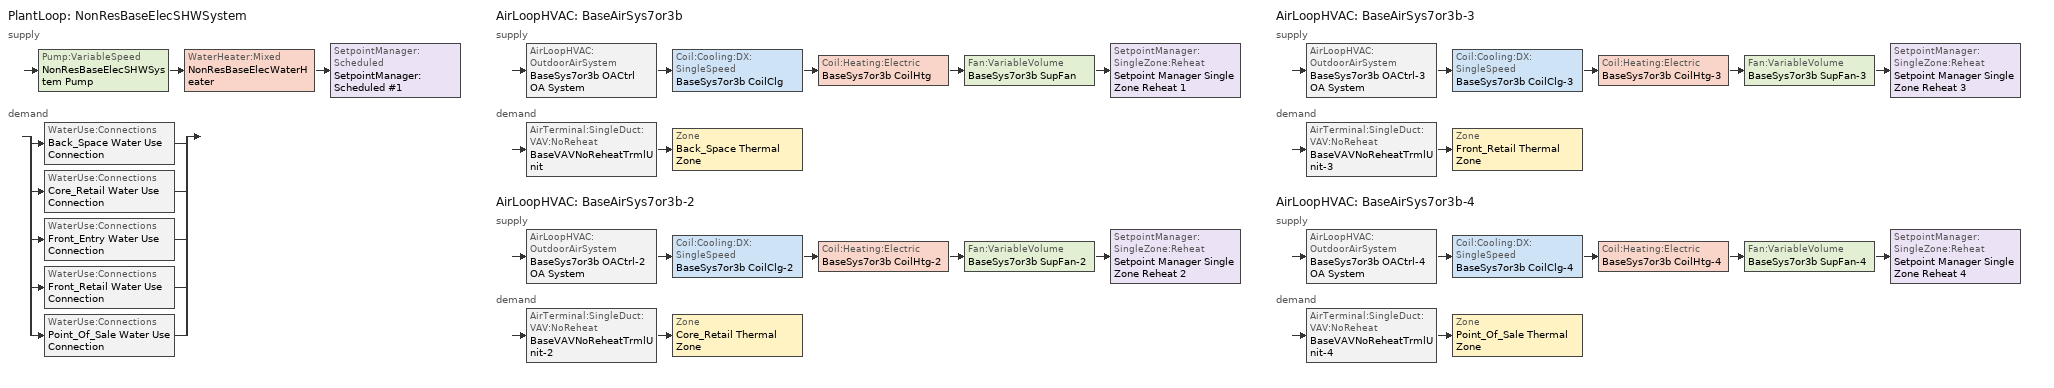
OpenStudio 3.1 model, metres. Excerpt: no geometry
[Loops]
PlantLoop 'NonResBaseElecSHWSystem'
 supply: Pump:VariableSpeed 'NonResBaseElecSHWSystem Pump' > WaterHeater:Mixed 'NonResBaseElecWaterHeater' > SetpointManager:Scheduled 'SetpointManager:Scheduled #1'
 demand: split
  | WaterUse:Connections 'Back_Space Water Use Connection'
  | WaterUse:Connections 'Core_Retail Water Use Connection'
  | WaterUse:Connections 'Front_Entry Water Use Connection'
  | WaterUse:Connections 'Front_Retail Water Use Connection'
  | WaterUse:Connections 'Point_Of_Sale Water Use Connection'
AirLoopHVAC 'BaseAirSys7or3b'
 supply: AirLoopHVAC:OutdoorAirSystem 'BaseSys7or3b OACtrl OA System' > Coil:Cooling:DX:SingleSpeed 'BaseSys7or3b CoilClg' > Coil:Heating:Electric 'BaseSys7or3b CoilHtg' > Fan:VariableVolume 'BaseSys7or3b SupFan' > SetpointManager:SingleZone:Reheat 'Setpoint Manager Single Zone Reheat 1'
 demand: AirTerminal:SingleDuct:VAV:NoReheat 'BaseVAVNoReheatTrmlUnit' > Zone 'Back_Space Thermal Zone'
AirLoopHVAC 'BaseAirSys7or3b-2'
 supply: AirLoopHVAC:OutdoorAirSystem 'BaseSys7or3b OACtrl-2 OA System' > Coil:Cooling:DX:SingleSpeed 'BaseSys7or3b CoilClg-2' > Coil:Heating:Electric 'BaseSys7or3b CoilHtg-2' > Fan:VariableVolume 'BaseSys7or3b SupFan-2' > SetpointManager:SingleZone:Reheat 'Setpoint Manager Single Zone Reheat 2'
 demand: AirTerminal:SingleDuct:VAV:NoReheat 'BaseVAVNoReheatTrmlUnit-2' > Zone 'Core_Retail Thermal Zone'
AirLoopHVAC 'BaseAirSys7or3b-3'
 supply: AirLoopHVAC:OutdoorAirSystem 'BaseSys7or3b OACtrl-3 OA System' > Coil:Cooling:DX:SingleSpeed 'BaseSys7or3b CoilClg-3' > Coil:Heating:Electric 'BaseSys7or3b CoilHtg-3' > Fan:VariableVolume 'BaseSys7or3b SupFan-3' > SetpointManager:SingleZone:Reheat 'Setpoint Manager Single Zone Reheat 3'
 demand: AirTerminal:SingleDuct:VAV:NoReheat 'BaseVAVNoReheatTrmlUnit-3' > Zone 'Front_Retail Thermal Zone'
AirLoopHVAC 'BaseAirSys7or3b-4'
 supply: AirLoopHVAC:OutdoorAirSystem 'BaseSys7or3b OACtrl-4 OA System' > Coil:Cooling:DX:SingleSpeed 'BaseSys7or3b CoilClg-4' > Coil:Heating:Electric 'BaseSys7or3b CoilHtg-4' > Fan:VariableVolume 'BaseSys7or3b SupFan-4' > SetpointManager:SingleZone:Reheat 'Setpoint Manager Single Zone Reheat 4'
 demand: AirTerminal:SingleDuct:VAV:NoReheat 'BaseVAVNoReheatTrmlUnit-4' > Zone 'Point_Of_Sale Thermal Zone'
[Sizing:Zone] Zone Cooling Design Supply Air Temperature Input Method=TemperatureDifference; Zone Cooling Design Supply Air Temperature {C}=14; Zone Cooling Design Supply Air Temperature Difference {deltaC}=11.1111; Zone Heating Design Supply Air Temperature Input Method=TemperatureDifference; Zone Heating Design Supply Air Temperature {C}=40; Zone Heating Design Supply Air Temperature Difference {deltaC}=13.8889; Zone Cooling Design Supply Air Humidity Ratio {kg-H2O/kg-air}=0.0085; Zone Heating Design Supply Air Humidity Ratio {kg-H2O/kg-air}=0.008; Zone Heating Sizing Factor=1; Zone Cooling Sizing Factor=1; Cooling Design Air Flow Method=DesignDay; Cooling Minimum Air Flow per Zone Floor Area {m3/s-m2}=0; Cooling Minimum Air Flow {m3/s}=0; Cooling Minimum Air Flow Fraction=0; Heating Design Air Flow Method=DesignDayWithLimit; Heating Maximum Air Flow per Zone Floor Area {m3/s-m2}=0; Heating Maximum Air Flow {m3/s}=0; Heating Maximum Air Flow Fraction=0.5; Account for Dedicated Outdoor Air System=No; Dedicated Outdoor Air System Control Strategy=NeutralSupplyAir; Dedicated Outdoor Air Low Setpoint Temperature for Design {C}=autosize; Dedicated Outdoor Air High Setpoint Temperature for Design {C}=autosize
Back_Space Thermal Zone; Core_Retail Thermal Zone; Front_Retail Thermal Zone; Point_Of_Sale Thermal Zone
[Zone equipment]
Back_Space Thermal Zone: BaseVAVNoReheatTrmlUnit
Core_Retail Thermal Zone: BaseVAVNoReheatTrmlUnit-2
Front_Retail Thermal Zone: BaseVAVNoReheatTrmlUnit-3
Point_Of_Sale Thermal Zone: BaseVAVNoReheatTrmlUnit-4
[PlantLoop]
NonResBaseElecSHWSystem: Glycol Concentration=0; Plant Loop Volume {m3}=Autocalculate; Load Distribution Scheme=Optimal
[Sizing:Plant]
NonResBaseElecSHWSystem: Loop Type=Heating; Design Loop Exit Temperature {C}=57.2222; Loop Design Temperature Difference {deltaC}=44.4444; Sizing Option=NonCoincident; Zone Timesteps in Averaging Window=1; Coincident Sizing Factor Mode=None
[WaterHeater:Mixed]
NonResBaseElecWaterHeater: Tank Volume {m3}=0.113562; Setpoint Temperature Schedule=NonResBaseElecWaterHeater Setpoint Temp; Deadband Temperature Difference {deltaC}=2; Maximum Temperature Limit {C}=82.22; Heater Control Type=Cycle; Heater Maximum Capacity {W}=8743.98; Heater Fuel Type=Electricity; Heater Thermal Efficiency=1; Off Cycle Parasitic Fuel Consumption Rate {W}=0; Off Cycle Parasitic Heat Fraction to Tank=0.8; On Cycle Parasitic Fuel Consumption Rate {W}=0; Ambient Temperature Indicator=Schedule; Ambient Temperature Schedule=NonResBaseElecWaterHeater Ambient Temperature; Off Cycle Loss Coefficient to Ambient Temperature {W/K}=0.731426; On Cycle Loss Coefficient to Ambient Temperature {W/K}=6; Use Side Effectiveness=1; Source Side Effectiveness=1; Use Side Design Flow Rate {m3/s}=autosize; Source Side Design Flow Rate {m3/s}=autosize; Indirect Water Heating Recovery Time {hr}=1.5; Source Side Flow Control Mode=IndirectHeatPrimarySetpoint
[Pump:VariableSpeed]
NonResBaseElecSHWSystem Pump: Rated Pump Head {Pa}=0; Pump Control Type=Intermittent; Skin Loss Radiative Fraction=0.5; Design Power Sizing Method=PowerPerFlowPerPressure; Design Electric Power per Unit Flow Rate {W/(m3/s)}=348701.1; Design Shaft Power per Unit Flow Rate per Unit Head {W-s/m3-Pa}=1.28205; Design Minimum Flow Rate Fraction=0
[SetpointManager:Scheduled]
SetpointManager:Scheduled #1: Control Variable=Temperature; Schedule=NonResBaseElecSHWSystem Supply Temp Schedule; Setpoint Node or NodeList=NonResBaseElecSHWSystem Supply Mixer Outlet Node
[WaterUse:Connections] Drain Water Heat Exchanger Type=None; Drain Water Heat Exchanger Destination=Plant
Name | Water Use Equipment Name 1
Back_Space Water Use Connection | Back_Space Water Use Equipment
Core_Retail Water Use Connection | Core_Retail Water Use Equipment
Front_Entry Water Use Connection | Front_Entry Water Use Equipment
Front_Retail Water Use Connection | Front_Retail Water Use Equipment
Point_Of_Sale Water Use Connection | Point_Of_Sale Water Use Equipment
[WaterUse:Equipment:Definition]
Name | Peak Flow Rate {m3/s} | Target Temperature Schedule
Back_Space Water Use Definition | 7.7395e-07 | Back_Space Target SHW Temp
Core_Retail Water Use Definition | 2.71775e-05 | Core_Retail Target SHW Temp
Front_Entry Water Use Definition | 4.0748e-07 | Front_Entry Target SHW Temp
Front_Retail Water Use Definition | 2.56086e-06 | Front_Retail Target SHW Temp
Point_Of_Sale Water Use Definition | 2.56087e-06 | Point_Of_Sale Target SHW Temp
[WaterUse:Equipment] Flow Rate Fraction Schedule=RetailServiceHotWater
Name | Water Use Equipment Definition
Back_Space Water Use Equipment | Back_Space Water Use Definition
Core_Retail Water Use Equipment | Core_Retail Water Use Definition
Front_Entry Water Use Equipment | Front_Entry Water Use Definition
Front_Retail Water Use Equipment | Front_Retail Water Use Definition
Point_Of_Sale Water Use Equipment | Point_Of_Sale Water Use Definition
[AirLoopHVAC] Availability Schedule=RetailHVACAvail; Design Supply Air Flow Rate {m3/s}=autosize; Design Return Air Flow Fraction of Supply Air Flow=1
BaseAirSys7or3b; BaseAirSys7or3b-2; BaseAirSys7or3b-3; BaseAirSys7or3b-4
[Sizing:System] Type of Load to Size On=Sensible; Design Outdoor Air Flow Rate {m3/s}=Autosize; Central Heating Maximum System Air Flow Ratio=0.5; Preheat Design Temperature {C}=5.68434e-14; Preheat Design Humidity Ratio {kg-H2O/kg-Air}=0; Precool Design Temperature {C}=5.68434e-14; Precool Design Humidity Ratio {kg-H2O/kg-Air}=0; Central Cooling Design Supply Air Temperature {C}=12.7778; Central Heating Design Supply Air Temperature {C}=35; Sizing Option=NonCoincident; 100% Outdoor Air in Cooling=No; 100% Outdoor Air in Heating=No; Central Cooling Design Supply Air Humidity Ratio {kg-H2O/kg-Air}=0.0085; Central Heating Design Supply Air Humidity Ratio {kg-H2O/kg-Air}=0.008; Cooling Design Air Flow Method=DesignDay; Cooling Design Air Flow Rate {m3/s}=0; Heating Design Air Flow Method=DesignDay; Heating Design Air Flow Rate {m3/s}=0; System Outdoor Air Method=ZoneSum; Zone Maximum Outdoor Air Fraction=1; Cooling Supply Air Flow Rate Per Floor Area {m3/s-m2}=0.00996765; Cooling Fraction of Autosized Cooling Supply Air Flow Rate=1; Cooling Supply Air Flow Rate Per Unit Cooling Capacity {m3/s-W}=3.94755e-05; Heating Supply Air Flow Rate Per Floor Area {m3/s-m2}=0.00996765; Heating Fraction of Autosized Heating Supply Air Flow Rate=1; Heating Fraction of Autosized Cooling Supply Air Flow Rate=1; Heating Supply Air Flow Rate Per Unit Heating Capacity {m3/s-W}=3.15882e-05; Cooling Design Capacity Method=CoolingDesignCapacity; Cooling Design Capacity {W}=autosize; Cooling Design Capacity Per Floor Area {W/m2}=234.7; Fraction of Autosized Cooling Design Capacity=1; Heating Design Capacity Method=HeatingDesignCapacity; Heating Design Capacity {W}=autosize; Heating Design Capacity Per Floor Area {W/m2}=157; Fraction of Autosized Heating Design Capacity=1; Central Cooling Capacity Control Method=OnOff
BaseAirSys7or3b; BaseAirSys7or3b-2; BaseAirSys7or3b-3; BaseAirSys7or3b-4
[Fan:VariableVolume] Availability Schedule=Always On Discrete; Fan Total Efficiency=1; Pressure Rise {Pa}=0; Maximum Flow Rate {m3/s}=Autosize; Fan Power Minimum Flow Rate Input Method=FixedFlowRate; Fan Power Minimum Flow Fraction=0; Fan Power Minimum Air Flow Rate {m3/s}=0; Motor Efficiency=1; Motor In Airstream Fraction=1; Fan Power Coefficient 1=0.027828; Fan Power Coefficient 2=0.026583; Fan Power Coefficient 3=-0.087069; Fan Power Coefficient 4=1.03092; Fan Power Coefficient 5=0
BaseSys7or3b SupFan; BaseSys7or3b SupFan-2; BaseSys7or3b SupFan-3; BaseSys7or3b SupFan-4
[Coil:Heating:Electric] Availability Schedule=Always On Discrete
BaseSys7or3b CoilHtg; BaseSys7or3b CoilHtg-2; BaseSys7or3b CoilHtg-3; BaseSys7or3b CoilHtg-4
[Coil:Cooling:DX:SingleSpeed] Availability Schedule=Always On Discrete; Rated Total Cooling Capacity {W}=autosize; Rated Sensible Heat Ratio=autosize; Rated COP {W/W}=3; Rated Air Flow Rate {m3/s}=autosize; Rated Evaporator Fan Power Per Volume Flow Rate {W/(m3/s)}=773.3; Total Cooling Capacity Function of Temperature Curve=CoilClgDXQRatio_fTwbToadbSI; Total Cooling Capacity Function of Flow Fraction Curve=CoilClgDXSnglQRatio_fCFMRatio; Energy Input Ratio Function of Temperature Curve=CoilClgDXEIRRatio_fTwbToadbSI; Energy Input Ratio Function of Flow Fraction Curve=CoilClgDXSnglEIRRatio_fCFMRatio; Part Load Fraction Correlation Curve=CoilClgDXEIRRatio_fQFrac; Minimum Outdoor Dry-Bulb Temperature for Compressor Operation {C}=-25; Condenser Type=AirCooled; Evaporative Condenser Effectiveness=0; Evaporative Condenser Air Flow Rate {m3/s}=Autosize; Evaporative Condenser Pump Rated Power Consumption {W}=Autosize; Crankcase Heater Capacity {W}=0; Maximum Outdoor Dry-Bulb Temperature for Crankcase Heater Operation {C}=0; Basin Heater Capacity {W/K}=0; Basin Heater Setpoint Temperature {C}=10
BaseSys7or3b CoilClg; BaseSys7or3b CoilClg-2; BaseSys7or3b CoilClg-3; BaseSys7or3b CoilClg-4
[Controller:OutdoorAir] Minimum Outdoor Air Flow Rate {m3/s}=0; Maximum Outdoor Air Flow Rate {m3/s}=Autosize; Economizer Control Type=NoEconomizer; Economizer Control Action Type=ModulateFlow; Economizer Maximum Limit Enthalpy {J/kg}=64000; Lockout Type=NoLockout; Minimum Limit Type=FixedMinimum; High Humidity Control=No; Heat Recovery Bypass Control Type=BypassWhenOAFlowGreaterThanMinimum
Name | Minimum Outdoor Air Schedule | Controller Mechanical Ventilation
BaseSys7or3b OACtrl | BaseSys7or3b OACtrl Schedule | BaseSys7or3b OACtrl Mech Vent Controller
BaseSys7or3b OACtrl-2 | BaseSys7or3b OACtrl-2 Schedule | BaseSys7or3b OACtrl-2 Mech Vent Controller
BaseSys7or3b OACtrl-3 | BaseSys7or3b OACtrl-3 Schedule | BaseSys7or3b OACtrl-3 Mech Vent Controller
BaseSys7or3b OACtrl-4 | BaseSys7or3b OACtrl-4 Schedule | BaseSys7or3b OACtrl-4 Mech Vent Controller
[Controller:MechanicalVentilation] Availability Schedule=Always On Discrete; System Outdoor Air Method=ZoneSum
BaseSys7or3b OACtrl Mech Vent Controller; BaseSys7or3b OACtrl-2 Mech Vent Controller; BaseSys7or3b OACtrl-3 Mech Vent Controller; BaseSys7or3b OACtrl-4 Mech Vent Controller
[AirLoopHVAC:OutdoorAirSystem]
Name | Controller
BaseSys7or3b OACtrl OA System | BaseSys7or3b OACtrl
BaseSys7or3b OACtrl-2 OA System | BaseSys7or3b OACtrl-2
BaseSys7or3b OACtrl-3 OA System | BaseSys7or3b OACtrl-3
BaseSys7or3b OACtrl-4 OA System | BaseSys7or3b OACtrl-4
[SetpointManager:SingleZone:Reheat] Minimum Supply Air Temperature {C}=12.7778; Maximum Supply Air Temperature {C}=35
Name | Control Zone | Setpoint Node or NodeList
Setpoint Manager Single Zone Reheat 1 | Back_Space Thermal Zone | BaseSys7or3b SupFan Outlet Node
Setpoint Manager Single Zone Reheat 2 | Core_Retail Thermal Zone | BaseSys7or3b SupFan-2 Outlet Node
Setpoint Manager Single Zone Reheat 3 | Front_Retail Thermal Zone | BaseSys7or3b SupFan-3 Outlet Node
Setpoint Manager Single Zone Reheat 4 | Point_Of_Sale Thermal Zone | BaseSys7or3b SupFan-4 Outlet Node
[AirTerminal:SingleDuct:VAV:NoReheat] Availability Schedule=Always On Discrete; Maximum Air Flow Rate {m3/s}=autosize; Zone Minimum Air Flow Input Method=FixedFlowRate; Constant Minimum Air Flow Fraction=0.3; Control For Outdoor Air=No
Name | Fixed Minimum Air Flow Rate {m3/s}
BaseVAVNoReheatTrmlUnit | 0.289477
BaseVAVNoReheatTrmlUnit-2 | 2.03261
BaseVAVNoReheatTrmlUnit-3; BaseVAVNoReheatTrmlUnit-4 | 0.191528
[Curve:Biquadratic] Minimum Value of x=13.89; Maximum Value of x=25; Minimum Value of y=23.89; Maximum Value of y=46.11; Minimum Curve Output=0.77
Name | Coefficient1 Constant | Coefficient2 x | Coefficient3 x**2 | Coefficient4 y | Coefficient5 y**2 | Coefficient6 x*y | Maximum Curve Output
CoilClgDXQRatio_fTwbToadbSI | 0.86779 | 0.014245 | 0.000554 | -0.007569 | 3.2e-05 | -0.000191 | 1.29
CoilClgDXEIRRatio_fTwbToadbSI | 0.116709 | 0.028458 | -0.000411 | 0.021422 | 0.000162 | -0.00068 | 1.33
[Curve:Cubic]
CoilClgDXEIRRatio_fQFrac: Coefficient1 Constant=0; Coefficient2 x=5.1091; Coefficient3 x**2=-8.5515; Coefficient4 x**3=4.4744; Minimum Value of x=0.7; Maximum Value of x=1; Minimum Curve Output=0.92; Maximum Curve Output=1
[Curve:Quadratic] Minimum Value of x=0; Maximum Value of x=100
Name | Coefficient1 Constant | Coefficient2 x | Coefficient3 x**2 | Minimum Curve Output
CoilClgDXSnglQRatio_fCFMRatio | 0.8 | 0.2 | 0 | 0.8
CoilClgDXSnglEIRRatio_fCFMRatio | 1.156 | -0.1816 | 0.0256
[Schedule:Day]
OnDay; AllOnHVACAvailDay; BaseSys7or3b OACtrl Schedule Week 1 Summer; BaseSys7or3b OACtrl Schedule Week 1 Winter; BaseSys7or3b OACtrl-2 Schedule Week 1 Summer; BaseSys7or3b OACtrl-2 Schedule Week 1 Winter; BaseSys7or3b OACtrl-3 Schedule Week 1 Summer; BaseSys7or3b OACtrl-3 Schedule Week 1 Winter; BaseSys7or3b OACtrl-4 Schedule Week 1 Summer; BaseSys7or3b OACtrl-4 Schedule Week 1 Winter: 1, 0, 1, 2, 0, 1, 3, 0, 1, 4, 0, 1, 5, 0, 1, 6, 0, 1, 7, 0, 1, 8, 0, 1, 9, 0, 1, 10, 0, 1, 11, 0, 1, 12, 0, 1, 13, 0, 1, 14, 0, 1, 15, 0, 1, 16, 0, 1, 17, 0, 1, 18, 0, 1, 19, 0, 1, 20, 0, 1, 21, 0, 1, 22, 0, 1, 23, 0, 1, 24, 0, 1
OffDay: 1, 0, 0, 2, 0, 0, 3, 0, 0, 4, 0, 0, 5, 0, 0, 6, 0, 0, 7, 0, 0, 8, 0, 0, 9, 0, 0, 10, 0, 0, 11, 0, 0, 12, 0, 0, 13, 0, 0, 14, 0, 0, 15, 0, 0, 16, 0, 0, 17, 0, 0, 18, 0, 0, 19, 0, 0, 20, 0, 0, 21, 0, 0, 22, 0, 0, 23, 0, 0, 24, 0, 0
RetailServiceHotWaterSun: 1, 0, 0.07, 2, 0, 0.07, 3, 0, 0.07, 4, 0, 0.06, 5, 0, 0.06, 6, 0, 0.06, 7, 0, 0.07, 8, 0, 0.1, 9, 0, 0.12, 10, 0, 0.14, 11, 0, 0.29, 12, 0, 0.31, 13, 0, 0.36, 14, 0, 0.36, 15, 0, 0.34, 16, 0, 0.35, 17, 0, 0.37, 18, 0, 0.34, 19, 0, 0.25, 20, 0, 0.27, 21, 0, 0.21, 22, 0, 0.16, 23, 0, 0.1, 24, 0, 0.06
RetailServiceHotWaterWD: 1, 0, 0.04, 2, 0, 0.05, 3, 0, 0.05, 4, 0, 0.04, 5, 0, 0.04, 6, 0, 0.04, 7, 0, 0.04, 8, 0, 0.15, 9, 0, 0.23, 10, 0, 0.32, 11, 0, 0.41, 12, 0, 0.57, 13, 0, 0.62, 14, 0, 0.61, 15, 0, 0.5, 16, 0, 0.45, 17, 0, 0.46, 18, 0, 0.47, 19, 0, 0.42, 20, 0, 0.34, 21, 0, 0.33, 22, 0, 0.23, 23, 0, 0.13, 24, 0, 0.08
RetailServiceHotWaterSat: 1, 0, 0.11, 2, 0, 0.1, 3, 0, 0.08, 4, 0, 0.06, 5, 0, 0.06, 6, 0, 0.06, 7, 0, 0.07, 8, 0, 0.2, 9, 0, 0.24, 10, 0, 0.27, 11, 0, 0.42, 12, 0, 0.54, 13, 0, 0.59, 14, 0, 0.6, 15, 0, 0.49, 16, 0, 0.48, 17, 0, 0.47, 18, 0, 0.46, 19, 0, 0.44, 20, 0, 0.36, 21, 0, 0.29, 22, 0, 0.22, 23, 0, 0.16, 24, 0, 0.13
RetailHVACAvailSun; BaseSys7or3b OACtrl Schedule Week 1 Sunday; BaseSys7or3b OACtrl Schedule Week 1 Holiday; BaseSys7or3b OACtrl Schedule Week 1 Custom 1; BaseSys7or3b OACtrl Schedule Week 1 Custom 2; BaseSys7or3b OACtrl-2 Schedule Week 1 Sunday; BaseSys7or3b OACtrl-2 Schedule Week 1 Holiday; BaseSys7or3b OACtrl-2 Schedule Week 1 Custom 1; BaseSys7or3b OACtrl-2 Schedule Week 1 Custom 2; BaseSys7or3b OACtrl-3 Schedule Week 1 Sunday; BaseSys7or3b OACtrl-3 Schedule Week 1 Holiday; BaseSys7or3b OACtrl-3 Schedule Week 1 Custom 1; BaseSys7or3b OACtrl-3 Schedule Week 1 Custom 2; BaseSys7or3b OACtrl-4 Schedule Week 1 Sunday; BaseSys7or3b OACtrl-4 Schedule Week 1 Holiday; BaseSys7or3b OACtrl-4 Schedule Week 1 Custom 1; BaseSys7or3b OACtrl-4 Schedule Week 1 Custom 2: 1, 0, 0, 2, 0, 0, 3, 0, 0, 4, 0, 0, 5, 0, 0, 6, 0, 0, 7, 0, 0, 8, 0, 0, 9, 0, 1, 10, 0, 1, 11, 0, 1, 12, 0, 1, 13, 0, 1, 14, 0, 1, 15, 0, 1, 16, 0, 1, 17, 0, 1, 18, 0, 1, 19, 0, 1, 20, 0, 0, 21, 0, 0, 22, 0, 0, 23, 0, 0, 24, 0, 0
RetailHVACAvailWD; BaseSys7or3b OACtrl Schedule Week 1 Monday; BaseSys7or3b OACtrl Schedule Week 1 Tuesday; BaseSys7or3b OACtrl Schedule Week 1 Wednesday; BaseSys7or3b OACtrl Schedule Week 1 Thursday; BaseSys7or3b OACtrl Schedule Week 1 Friday; BaseSys7or3b OACtrl-2 Schedule Week 1 Monday; BaseSys7or3b OACtrl-2 Schedule Week 1 Tuesday; BaseSys7or3b OACtrl-2 Schedule Week 1 Wednesday; BaseSys7or3b OACtrl-2 Schedule Week 1 Thursday; BaseSys7or3b OACtrl-2 Schedule Week 1 Friday; BaseSys7or3b OACtrl-3 Schedule Week 1 Monday; BaseSys7or3b OACtrl-3 Schedule Week 1 Tuesday; BaseSys7or3b OACtrl-3 Schedule Week 1 Wednesday; BaseSys7or3b OACtrl-3 Schedule Week 1 Thursday; BaseSys7or3b OACtrl-3 Schedule Week 1 Friday; BaseSys7or3b OACtrl-4 Schedule Week 1 Monday; BaseSys7or3b OACtrl-4 Schedule Week 1 Tuesday; BaseSys7or3b OACtrl-4 Schedule Week 1 Wednesday; BaseSys7or3b OACtrl-4 Schedule Week 1 Thursday; BaseSys7or3b OACtrl-4 Schedule Week 1 Friday: 1, 0, 0, 2, 0, 0, 3, 0, 0, 4, 0, 0, 5, 0, 0, 6, 0, 0, 7, 0, 1, 8, 0, 1, 9, 0, 1, 10, 0, 1, 11, 0, 1, 12, 0, 1, 13, 0, 1, 14, 0, 1, 15, 0, 1, 16, 0, 1, 17, 0, 1, 18, 0, 1, 19, 0, 1, 20, 0, 1, 21, 0, 1, 22, 0, 0, 23, 0, 0, 24, 0, 0
RetailHVACAvailSat; BaseSys7or3b OACtrl Schedule Week 1 Saturday; BaseSys7or3b OACtrl-2 Schedule Week 1 Saturday; BaseSys7or3b OACtrl-3 Schedule Week 1 Saturday; BaseSys7or3b OACtrl-4 Schedule Week 1 Saturday: 1, 0, 0, 2, 0, 0, 3, 0, 0, 4, 0, 0, 5, 0, 0, 6, 0, 0, 7, 0, 1, 8, 0, 1, 9, 0, 1, 10, 0, 1, 11, 0, 1, 12, 0, 1, 13, 0, 1, 14, 0, 1, 15, 0, 1, 16, 0, 1, 17, 0, 1, 18, 0, 1, 19, 0, 1, 20, 0, 1, 21, 0, 1, 22, 0, 1, 23, 0, 0, 24, 0, 0
Schedule:Day #2: 24, 0, 20
Schedule:Day #5; Schedule:Day #6; Schedule:Day #7; Schedule:Day #9; Schedule:Day #11; Schedule:Day #13; Schedule:Day #15: 24, 0, 57.2222
[Schedule:Week]
RetailServiceHotWaterWk: RetailServiceHotWaterSun, RetailServiceHotWaterWD, RetailServiceHotWaterWD, RetailServiceHotWaterWD, RetailServiceHotWaterWD, RetailServiceHotWaterWD, RetailServiceHotWaterSat, RetailServiceHotWaterSun, OnDay, OffDay, RetailServiceHotWaterSun, RetailServiceHotWaterSun
RetailHVACAvailWk: RetailHVACAvailSun, RetailHVACAvailWD, RetailHVACAvailWD, RetailHVACAvailWD, RetailHVACAvailWD, RetailHVACAvailWD, RetailHVACAvailSat, RetailHVACAvailSun, AllOnHVACAvailDay, AllOnHVACAvailDay, RetailHVACAvailSun, RetailHVACAvailSun
BaseSys7or3b OACtrl Schedule Week 1: BaseSys7or3b OACtrl Schedule Week 1 Sunday, BaseSys7or3b OACtrl Schedule Week 1 Monday, BaseSys7or3b OACtrl Schedule Week 1 Tuesday, BaseSys7or3b OACtrl Schedule Week 1 Wednesday, BaseSys7or3b OACtrl Schedule Week 1 Thursday, BaseSys7or3b OACtrl Schedule Week 1 Friday, BaseSys7or3b OACtrl Schedule Week 1 Saturday, BaseSys7or3b OACtrl Schedule Week 1 Holiday, BaseSys7or3b OACtrl Schedule Week 1 Summer, BaseSys7or3b OACtrl Schedule Week 1 Winter, BaseSys7or3b OACtrl Schedule Week 1 Custom 1, BaseSys7or3b OACtrl Schedule Week 1 Custom 2
BaseSys7or3b OACtrl-2 Schedule Week 1: BaseSys7or3b OACtrl-2 Schedule Week 1 Sunday, BaseSys7or3b OACtrl-2 Schedule Week 1 Monday, BaseSys7or3b OACtrl-2 Schedule Week 1 Tuesday, BaseSys7or3b OACtrl-2 Schedule Week 1 Wednesday, BaseSys7or3b OACtrl-2 Schedule Week 1 Thursday, BaseSys7or3b OACtrl-2 Schedule Week 1 Friday, BaseSys7or3b OACtrl-2 Schedule Week 1 Saturday, BaseSys7or3b OACtrl-2 Schedule Week 1 Holiday, BaseSys7or3b OACtrl-2 Schedule Week 1 Summer, BaseSys7or3b OACtrl-2 Schedule Week 1 Winter, BaseSys7or3b OACtrl-2 Schedule Week 1 Custom 1, BaseSys7or3b OACtrl-2 Schedule Week 1 Custom 2
BaseSys7or3b OACtrl-3 Schedule Week 1: BaseSys7or3b OACtrl-3 Schedule Week 1 Sunday, BaseSys7or3b OACtrl-3 Schedule Week 1 Monday, BaseSys7or3b OACtrl-3 Schedule Week 1 Tuesday, BaseSys7or3b OACtrl-3 Schedule Week 1 Wednesday, BaseSys7or3b OACtrl-3 Schedule Week 1 Thursday, BaseSys7or3b OACtrl-3 Schedule Week 1 Friday, BaseSys7or3b OACtrl-3 Schedule Week 1 Saturday, BaseSys7or3b OACtrl-3 Schedule Week 1 Holiday, BaseSys7or3b OACtrl-3 Schedule Week 1 Summer, BaseSys7or3b OACtrl-3 Schedule Week 1 Winter, BaseSys7or3b OACtrl-3 Schedule Week 1 Custom 1, BaseSys7or3b OACtrl-3 Schedule Week 1 Custom 2
BaseSys7or3b OACtrl-4 Schedule Week 1: BaseSys7or3b OACtrl-4 Schedule Week 1 Sunday, BaseSys7or3b OACtrl-4 Schedule Week 1 Monday, BaseSys7or3b OACtrl-4 Schedule Week 1 Tuesday, BaseSys7or3b OACtrl-4 Schedule Week 1 Wednesday, BaseSys7or3b OACtrl-4 Schedule Week 1 Thursday, BaseSys7or3b OACtrl-4 Schedule Week 1 Friday, BaseSys7or3b OACtrl-4 Schedule Week 1 Saturday, BaseSys7or3b OACtrl-4 Schedule Week 1 Holiday, BaseSys7or3b OACtrl-4 Schedule Week 1 Summer, BaseSys7or3b OACtrl-4 Schedule Week 1 Winter, BaseSys7or3b OACtrl-4 Schedule Week 1 Custom 1, BaseSys7or3b OACtrl-4 Schedule Week 1 Custom 2
[Schedule:Year]
RetailServiceHotWater: 12, 31, RetailServiceHotWaterWk
RetailHVACAvail: 12, 31, RetailHVACAvailWk
BaseSys7or3b OACtrl Schedule: 12, 31, BaseSys7or3b OACtrl Schedule Week 1
BaseSys7or3b OACtrl-2 Schedule: 12, 31, BaseSys7or3b OACtrl-2 Schedule Week 1
BaseSys7or3b OACtrl-3 Schedule: 12, 31, BaseSys7or3b OACtrl-3 Schedule Week 1
BaseSys7or3b OACtrl-4 Schedule: 12, 31, BaseSys7or3b OACtrl-4 Schedule Week 1
[Schedule:Ruleset]
Name | Default Day Schedule
NonResBaseElecWaterHeater Ambient Temperature | Schedule:Day #2
NonResBaseElecWaterHeater Setpoint Temp | Schedule:Day #5
NonResBaseElecSHWSystem Supply Temp Schedule | Schedule:Day #6
Back_Space Target SHW Temp | Schedule:Day #7
Core_Retail Target SHW Temp | Schedule:Day #9
Front_Entry Target SHW Temp | Schedule:Day #11
Front_Retail Target SHW Temp | Schedule:Day #13
Point_Of_Sale Target SHW Temp | Schedule:Day #15
[Schedule:Constant]
Always On Discrete: Value=1
